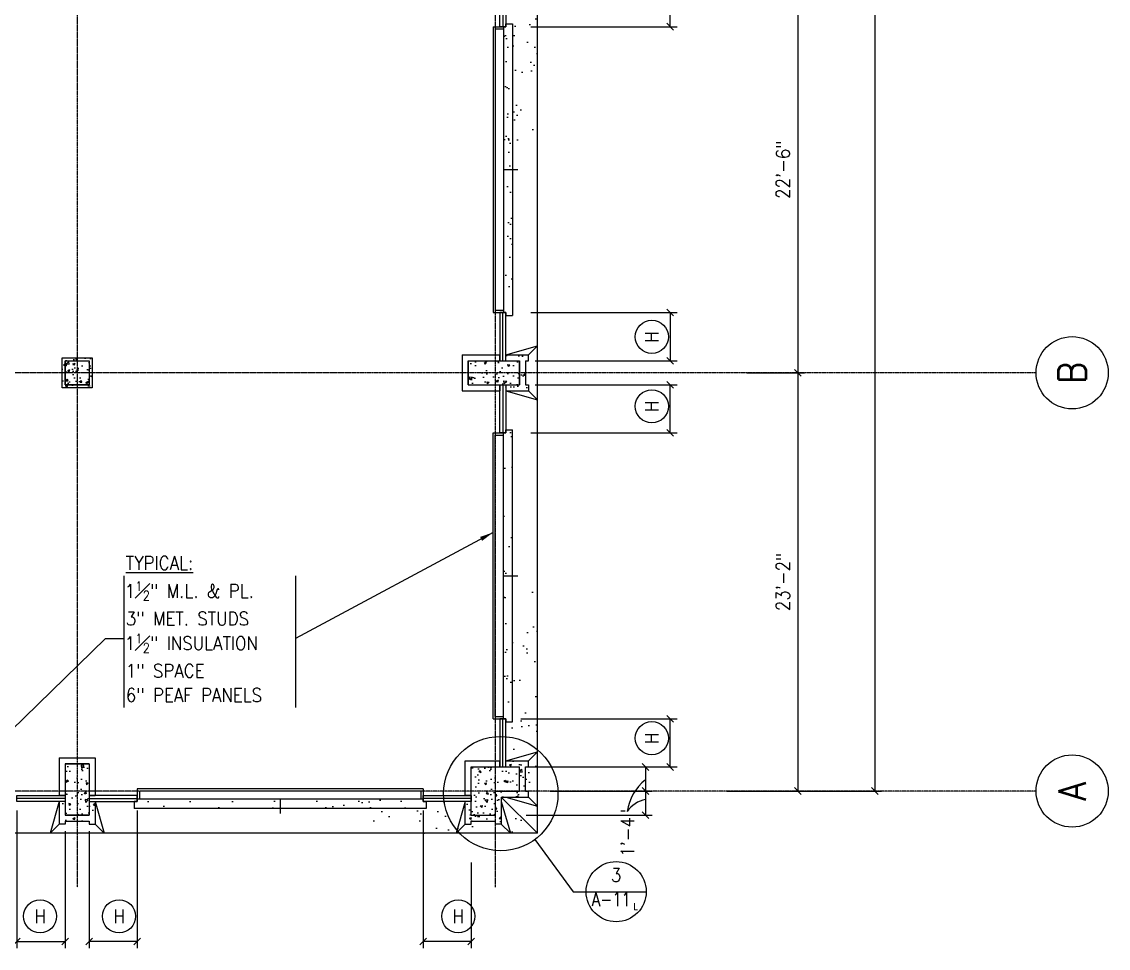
# Model space of a CAD drawing. Header units: inches. Extents: x 388 to 4053, y 352 to 2882.
# Drawn here: x 3330 to 4053, y 395 to 1011 of the extents above; entities that cross this region are included whole.
import ezdxf
from ezdxf.enums import TextEntityAlignment as Align

# ---------------------------------------------------------------- set-up
doc = ezdxf.new("R2010")
doc.units = ezdxf.units.IN
doc.header["$LTSCALE"] = 0.5
doc.header["$MEASUREMENT"] = 0
doc.linetypes.add('CENTER', pattern=[3.25, 2.5, -0.25, 0.25, -0.25])
for name, color, linetype in [('A-ANNO-DIMS', 7, 'Continuous'), ('A-ANNO-NOTE', 7, 'Continuous'), ('A-ANNO-TEXT', 7, 'Continuous'), ('A-COLS', 2, 'Continuous'), ('A-COLS-PATT', 8, 'Continuous'), ('A-DETL-IDEN', 7, 'Continuous'), ('A-FLOR-LEVL', 2, 'Continuous'), ('A-FLOR-PATT', 8, 'Continuous'), ('A-GLAZ', 3, 'Continuous'), ('A-GLAZ-IDEN', 7, 'Continuous'), ('A-GRID', 8, 'CENTER'), ('A-GRID-IDEN', 7, 'Continuous'), ('A-WALL', 2, 'Continuous'), ('A-WALL-PATT', 8, 'Continuous')]:
    doc.layers.add(name, color=color, linetype=linetype)
doc.styles.add('ROMANS', font='romans.shx', dxfattribs={"width": 0.9})
doc.dimstyles.new('DIM96', dxfattribs={"dimscale": 96, "dimtxt": 0.09375, "dimasz": 0.046875, "dimexe": 0.046875, "dimexo": 0.046875, "dimgap": 0.046875, "dimtad": 1, "dimdec": 4, "dimzin": 3, "dimdsep": 46, "dimlunit": 4, "dimtxsty": 'ROMANS', "dimblk": 'OBLIQUE', "dimcen": 0.046875, "dimaunit": 1, "dimazin": 0, "dimtfac": 0.7, "dimtdec": 4, "dimtofl": 0, "dimtmove": 2, "dimatfit": 3, "dimldrblk": 'OBLIQUE', "dimfxl": 0, "dimfrac": 1, "dimtolj": 1, "dimtzin": 0, "dimarcsym": 0})
doc.dimstyles.new('LD96', dxfattribs={"dimscale": 96, "dimtxt": 0.09375, "dimasz": 0.09375, "dimexe": 0.046875, "dimexo": 0.046875, "dimgap": 0.046875, "dimtad": 0, "dimdec": 4, "dimzin": 3, "dimdsep": 46, "dimlunit": 4, "dimtxsty": 'ROMANS', "dimcen": 0.046875, "dimaunit": 1, "dimadec": 0, "dimazin": 0, "dimtfac": 0.7, "dimtdec": 4, "dimtofl": 0, "dimtmove": 2, "dimatfit": 3, "dimfxl": 0, "dimfrac": 1, "dimtolj": 1, "dimtzin": 0, "dimarcsym": 0})
pattern_1 = [(37.5, (8.345, 1.141), (-0.56694, 17.341414), [0, -13.68, 0, -15.3, 0, -14.625]), (7.5, (8.345, 1.141), (15.92799, 25.39931), [0, -7.38, 0, -12.33, 0, -4.725]), (327.5, (-2.725, 1.141), (28.027277, 0.05093), [0, -4.5, 0, -16.2, 0, -21.15]), (317.5, (-2.725, 1.141), (27.05514, 7.89908), [0, -2.25, 0, -10.62, 0, -12.15])]
pattern_2 = [(37.5, (2.383, -1.954), (-0.75592, 23.121885), [0, -18.24, 0, -20.4, 0, -19.5]), (7.5, (2.383, -1.954), (21.23732, 33.86575), [0, -9.84, 0, -16.44, 0, -6.3]), (327.5, (-12.377, -1.954), (37.3697, 0.06791), [0, -6, 0, -21.6, 0, -28.2]), (317.5, (-12.377, -1.954), (36.07352, 10.5321), [0, -3, 0, -14.16, 0, -16.2])]
pattern_3 = [(50, (10.395, 0), (14.345204, -1.255043), [1.5, -16.5]), (355, (10.395, 0), (-2.775027, 15.04384), [1.2, -13.2]), (100.4514, (11.59, -0.105), (11.57019, 13.78879), [1.274804, -14.02284]), (46.1842, (10.395, 4), (21.34482, -3.31038), [2.25, -24.75]), (96.6356, (12.173, 3.724), (18.69325, 19.48236), [1.9122, -21.03426]), (351.1842, (10.395, 4), (18.69324, 19.48237), [1.8, -19.8]), (21, (12.395, 3), (11.93814, -8.052378), [1.5, -16.5]), (326, (12.395, 3), (4.866307, 14.503), [1.2, -13.2]), (71.4514, (13.39, 2.329), (16.80445, 6.45061), [1.274804, -14.02284]), (37.5, (10.3947, 0), (0.243197, 6.657877), [0, -13.04, 0, -13.4, 0, -13.25]), (7.5, (10.395, 0), (5.261391, 7.888234), [0, -7.64, 0, -12.74, 0, -5.05]), (327.5, (5.9347, 0), (10.676449, -0.4510974), [0, -5, 0, -15.6, 0, -20.7]), (317.5, (3.935, 0), (11.663723, 2.0021), [0, -6.5, 0, -10.36, 0, -14.7])]

# ---------------------------------------------------------------- blocks, each defined once
blk = doc.blocks.new('_Oblique')
at = {"color": 0, "lineweight": -2}
blk.add_line((-0.5, -0.5), (0.5, 0.5), dxfattribs=at)
blk = doc.blocks.new('*D14')
at = {"layer": 'A-ANNO-DIMS', "color": 0, "lineweight": -2}
for p, q in [((3884.94, 2405.28), (3901.83, 2405.28)), ((3897.33, 2405.28), (3897.33, 499.28)), ((3799.01, 499.28), (3901.83, 499.28))]:
    blk.add_line(p, q, dxfattribs=at)
at = {"layer": 'Defpoints', "color": 0}
for p in [(3880.44, 2405.28), (3794.51, 499.28), (3897.33, 499.28)]:
    blk.add_point(p, dxfattribs=at)
at = {"layer": 'A-ANNO-DIMS', "color": 0, "lineweight": -2, "xscale": 4.5, "yscale": 4.5, "zscale": 4.5}
for p, rotation in [((3897.33, 2405.28), 90), ((3897.33, 499.28), 270)]:
    blk.add_blockref('_Oblique', p, dxfattribs=dict(at, rotation=rotation))
at = {"layer": 'A-ANNO-DIMS', "color": 0, "insert": (3887.47, 1452.28), "char_height": 9, "attachment_point": 5, "rotation": 90, "style": 'ROMANS'}
blk.add_mtext('\\A1;158\'-10"', dxfattribs=at)
blk = doc.blocks.new('*D20')
at = {"layer": 'A-ANNO-DIMS', "color": 0, "lineweight": -2}
for p, q in [((3827.78, 1047.28), (3850.67, 1047.28)), ((3846.17, 1047.28), (3846.17, 777.28)), ((3812.25, 777.28), (3850.67, 777.28))]:
    blk.add_line(p, q, dxfattribs=at)
at = {"layer": 'Defpoints', "color": 0}
for p in [(3823.28, 1047.28), (3807.75, 777.28), (3846.17, 777.28)]:
    blk.add_point(p, dxfattribs=at)
at = {"layer": 'A-ANNO-DIMS', "color": 0, "lineweight": -2, "xscale": 4.5, "yscale": 4.5, "zscale": 4.5}
for p, rotation in [((3846.17, 1047.28), 90), ((3846.17, 777.28), 270)]:
    blk.add_blockref('_Oblique', p, dxfattribs=dict(at, rotation=rotation))
at = {"layer": 'A-ANNO-DIMS', "color": 0, "insert": (3836.32, 912.28), "char_height": 9, "attachment_point": 5, "rotation": 90, "style": 'ROMANS'}
blk.add_mtext('\\A1;22\'-6"', dxfattribs=at)
blk = doc.blocks.new('*D21')
at = {"layer": 'A-ANNO-DIMS', "color": 0, "lineweight": -2}
for p, q in [((3812.25, 777.28), (3850.67, 777.28)), ((3846.17, 777.28), (3846.17, 499.28)), ((3803.51, 499.28), (3850.67, 499.28))]:
    blk.add_line(p, q, dxfattribs=at)
at = {"layer": 'Defpoints', "color": 0}
for p in [(3807.75, 777.28), (3799.01, 499.28), (3846.17, 499.28)]:
    blk.add_point(p, dxfattribs=at)
at = {"layer": 'A-ANNO-DIMS', "color": 0, "lineweight": -2, "xscale": 4.5, "yscale": 4.5, "zscale": 4.5}
for p, rotation in [((3846.17, 777.28), 90), ((3846.17, 499.28), 270)]:
    blk.add_blockref('_Oblique', p, dxfattribs=dict(at, rotation=rotation))
at = {"layer": 'A-ANNO-DIMS', "color": 0, "insert": (3836.32, 638.28), "char_height": 9, "attachment_point": 5, "rotation": 90, "style": 'ROMANS'}
blk.add_mtext('\\A1;23\'-2"', dxfattribs=at)
blk = doc.blocks.new('GLAZ1')
for p, q in [((0, 0), (-4, 0)), ((-4, 0), (-4, -32)), ((-2, -32), (-2, 0)), ((0, -32), (0, 0)), ((-4, -32), (0, -32))]:
    blk.add_line(p, q)
blk = doc.blocks.new('IDENM1')
blk.add_circle((0, 0), 0.1146)
at = {"style": 'ROMANS', "width": 0.9}
blk.add_attdef('#', text='', height=0.0938, dxfattribs=at).set_placement((0, 0), align=Align.MIDDLE)
blk = doc.blocks.new('*D131')
at = {"layer": 'A-GLAZ-IDEN', "color": 0, "lineweight": -2}
for p, q in [((3662.08, 547.28), (3765.89, 547.28)), ((3761.39, 515.28), (3761.39, 547.28)), ((3692.63, 515.28), (3765.89, 515.28))]:
    blk.add_line(p, q, dxfattribs=at)
at = {"layer": 'Defpoints', "color": 0}
for p in [(3657.58, 547.28), (3761.39, 547.28), (3688.13, 515.28)]:
    blk.add_point(p, dxfattribs=at)
at = {"layer": 'A-GLAZ-IDEN', "color": 0, "lineweight": -2, "xscale": 4.5, "yscale": 4.5, "zscale": 4.5}
for p, rotation in [((3761.39, 547.28), 90), ((3761.39, 515.28), 270)]:
    blk.add_blockref('_Oblique', p, dxfattribs=dict(at, rotation=rotation))
blk = doc.blocks.new('*D132')
at = {"layer": 'A-GLAZ-IDEN', "color": 0, "lineweight": -2}
for p, q in [((3671.68, 769.28), (3765.89, 769.28)), ((3761.39, 737.28), (3761.39, 769.28)), ((3668.76, 737.28), (3765.89, 737.28))]:
    blk.add_line(p, q, dxfattribs=at)
at = {"layer": 'Defpoints', "color": 0}
for p in [(3667.18, 769.28), (3761.39, 769.28), (3664.26, 737.28)]:
    blk.add_point(p, dxfattribs=at)
at = {"layer": 'A-GLAZ-IDEN', "color": 0, "lineweight": -2, "xscale": 4.5, "yscale": 4.5, "zscale": 4.5}
for p, rotation in [((3761.39, 769.28), 90), ((3761.39, 737.28), 270)]:
    blk.add_blockref('_Oblique', p, dxfattribs=dict(at, rotation=rotation))
blk = doc.blocks.new('*D133')
at = {"layer": 'A-GLAZ-IDEN', "color": 0, "lineweight": -2}
for p, q in [((3668.76, 817.28), (3765.89, 817.28)), ((3761.39, 817.28), (3761.39, 785.28)), ((3671.68, 785.28), (3765.89, 785.28))]:
    blk.add_line(p, q, dxfattribs=at)
at = {"layer": 'Defpoints', "color": 0}
for p in [(3664.26, 817.28), (3667.18, 785.28), (3761.39, 785.28)]:
    blk.add_point(p, dxfattribs=at)
at = {"layer": 'A-GLAZ-IDEN', "color": 0, "lineweight": -2, "xscale": 4.5, "yscale": 4.5, "zscale": 4.5}
for p, rotation in [((3761.39, 817.28), 90), ((3761.39, 785.28), 270)]:
    blk.add_blockref('_Oblique', p, dxfattribs=dict(at, rotation=rotation))
blk = doc.blocks.new('*D134')
at = {"layer": 'A-GLAZ-IDEN', "color": 0, "lineweight": -2}
for p, q in [((3671.68, 1039.28), (3765.89, 1039.28)), ((3761.39, 1007.28), (3761.39, 1039.28)), ((3668.76, 1007.28), (3765.89, 1007.28))]:
    blk.add_line(p, q, dxfattribs=at)
at = {"layer": 'Defpoints', "color": 0}
for p in [(3667.18, 1039.28), (3761.39, 1039.28), (3664.26, 1007.28)]:
    blk.add_point(p, dxfattribs=at)
at = {"layer": 'A-GLAZ-IDEN', "color": 0, "lineweight": -2, "xscale": 4.5, "yscale": 4.5, "zscale": 4.5}
for p, rotation in [((3761.39, 1039.28), 90), ((3761.39, 1007.28), 270)]:
    blk.add_blockref('_Oblique', p, dxfattribs=dict(at, rotation=rotation))
blk = doc.blocks.new('*D146')
at = {"layer": 'A-GLAZ-IDEN', "color": 0, "lineweight": -2}
for p, q in [((3597.08, 486.28), (3597.08, 394.78)), ((3629.08, 451.73), (3629.08, 394.78)), ((3629.08, 399.28), (3597.08, 399.28))]:
    blk.add_line(p, q, dxfattribs=at)
at = {"layer": 'Defpoints', "color": 0}
for p in [(3597.08, 490.78), (3629.08, 456.23), (3597.08, 399.28)]:
    blk.add_point(p, dxfattribs=at)
at = {"layer": 'A-GLAZ-IDEN', "color": 0, "lineweight": -2, "xscale": 4.5, "yscale": 4.5, "zscale": 4.5, "rotation": 180}
blk.add_blockref('_Oblique', (3597.08, 399.28), dxfattribs=at)
at = {"layer": 'A-GLAZ-IDEN', "color": 0, "lineweight": -2, "xscale": 4.5, "yscale": 4.5, "zscale": 4.5}
blk.add_blockref('_Oblique', (3629.08, 399.28), dxfattribs=at)
blk = doc.blocks.new('*D147')
at = {"layer": 'A-GLAZ-IDEN', "color": 0, "lineweight": -2}
for p, q in [((3407.08, 486.28), (3407.08, 394.78)), ((3375.08, 472.69), (3375.08, 394.78)), ((3407.08, 399.28), (3375.08, 399.28))]:
    blk.add_line(p, q, dxfattribs=at)
at = {"layer": 'Defpoints', "color": 0}
for p in [(3407.08, 490.78), (3375.08, 477.19), (3375.08, 399.28)]:
    blk.add_point(p, dxfattribs=at)
at = {"layer": 'A-GLAZ-IDEN', "color": 0, "lineweight": -2, "xscale": 4.5, "yscale": 4.5, "zscale": 4.5, "rotation": 180}
blk.add_blockref('_Oblique', (3375.08, 399.28), dxfattribs=at)
at = {"layer": 'A-GLAZ-IDEN', "color": 0, "lineweight": -2, "xscale": 4.5, "yscale": 4.5, "zscale": 4.5}
blk.add_blockref('_Oblique', (3407.08, 399.28), dxfattribs=at)
blk = doc.blocks.new('*D148')
at = {"layer": 'A-GLAZ-IDEN', "color": 0, "lineweight": -2}
for p, q in [((3327.08, 486.28), (3327.08, 394.78)), ((3359.08, 472.69), (3359.08, 394.78)), ((3327.08, 399.28), (3359.08, 399.28))]:
    blk.add_line(p, q, dxfattribs=at)
at = {"layer": 'Defpoints', "color": 0}
for p in [(3327.08, 490.78), (3359.08, 477.19), (3359.08, 399.28)]:
    blk.add_point(p, dxfattribs=at)
at = {"layer": 'A-GLAZ-IDEN', "color": 0, "lineweight": -2, "xscale": 4.5, "yscale": 4.5, "zscale": 4.5, "rotation": 180}
blk.add_blockref('_Oblique', (3327.08, 399.28), dxfattribs=at)
at = {"layer": 'A-GLAZ-IDEN', "color": 0, "lineweight": -2, "xscale": 4.5, "yscale": 4.5, "zscale": 4.5}
blk.add_blockref('_Oblique', (3359.08, 399.28), dxfattribs=at)
blk = doc.blocks.new('LEVEL')
for p, q in [((-12, 0), (-18, 6)), ((-12, -15), (-18, 6)), ((12, 0), (18, 6)), ((12, -15), (18, 6))]:
    blk.add_line(p, q)
blk = doc.blocks.new('*D198')
at = {"layer": 'A-ANNO-DIMS', "color": 0, "lineweight": -2}
for p, q in [((3665.58, 515.28), (3749.4, 515.28)), ((3744.9, 515.28), (3744.9, 499.28)), ((3681.63, 499.28), (3749.4, 499.28))]:
    blk.add_line(p, q, dxfattribs=at)
at = {"layer": 'Defpoints', "color": 0}
for p in [(3661.08, 515.28), (3677.13, 499.28), (3744.9, 499.28)]:
    blk.add_point(p, dxfattribs=at)
at = {"layer": 'A-ANNO-DIMS', "color": 0, "lineweight": -2, "xscale": 4.5, "yscale": 4.5, "zscale": 4.5}
for p, rotation in [((3744.9, 515.28), 90), ((3744.9, 499.28), 270)]:
    blk.add_blockref('_Oblique', p, dxfattribs=dict(at, rotation=rotation))
blk = doc.blocks.new('*D199')
at = {"layer": 'A-ANNO-DIMS', "color": 0, "lineweight": -2}
for p, q in [((3681.63, 499.28), (3749.4, 499.28)), ((3744.9, 499.28), (3744.9, 483.28)), ((3665.58, 483.28), (3749.4, 483.28))]:
    blk.add_line(p, q, dxfattribs=at)
at = {"layer": 'Defpoints', "color": 0}
for p in [(3677.13, 499.28), (3661.08, 483.28), (3744.9, 483.28)]:
    blk.add_point(p, dxfattribs=at)
at = {"layer": 'A-ANNO-DIMS', "color": 0, "lineweight": -2, "xscale": 4.5, "yscale": 4.5, "zscale": 4.5}
for p, rotation in [((3744.9, 499.28), 90), ((3744.9, 483.28), 270)]:
    blk.add_blockref('_Oblique', p, dxfattribs=dict(at, rotation=rotation))
at = {"layer": 'A-ANNO-DIMS', "color": 0, "insert": (3732.94, 471.53), "char_height": 9, "attachment_point": 5, "rotation": 90, "style": 'ROMANS'}
blk.add_mtext('\\A1;1\'-4"', dxfattribs=at)
blk = doc.blocks.new('IDEN4')
blk.add_line((-0.2083, 0), (0.2083, 0))
blk.add_circle((0, 0), 0.2083)
at = {"style": 'ROMANS'}
for tag, height, width, p in [('#', 0.0938, 0.9, (0, 0.1148)), ('##', 0.0938, 0.8, (-0.0336, -0.0524)), ('@', 0.0469, 0.9, (0.135, -0.1024))]:
    blk.add_attdef(tag, text='', height=height, dxfattribs=dict(at, width=width)).set_placement(p, align=Align.MIDDLE_CENTER)
blk = doc.blocks.new('TEXT')
blk.add_line((0, 0), (0, 9.5))
blk = doc.blocks.new('IDEN1')
blk.add_circle((0, 0), 0.25)
at = {"style": 'ROMANS', "width": 0.9}
blk.add_attdef('#', text='', height=0.1875, dxfattribs=at).set_placement((0, 0), align=Align.MIDDLE_CENTER)
blk = doc.blocks.new('4')
for p, q in [((-8, -18), (-8, 16)), ((8, 16), (-8, 16)), ((8, -18), (8, 16)), ((8, -18), (-8, -18))]:
    blk.add_line(p, q)
blk = doc.blocks.new('3')
for p, q in [((-16, 16), (0, 16)), ((-16, 16), (-16, -16)), ((0, 0), (0, 16)), ((0, 0), (16, 0)), ((16, 0), (16, -16)), ((-16, -16), (16, -16))]:
    blk.add_line(p, q)
blk = doc.blocks.new('1')
for p, q in [((-8, 8), (8, 8)), ((-8, 8), (-8, -8)), ((8, 8), (8, -8)), ((-8, -8), (8, -8))]:
    blk.add_line(p, q)

msp = doc.modelspace()

# ---------------------------------------------------------------- hatches: boundary and pattern name
at = {"layer": 'A-COLS-PATT'}
h = msp.add_hatch(dxfattribs=at)
h.set_pattern_fill('AR-CONC', color=256, scale=2, style=0)
h.set_pattern_definition([(50, (2400.299, -1601.055), (14.345204, -1.255043), [1.5, -16.5]), (355, (2400.299, -1601.055), (-2.77503, 15.04384), [1.2, -13.2]), (100.4514, (2401.495, -1601.159), (11.57019, 13.78879), [1.2748, -14.02284]), (46.1842, (2400.3, -1597.055), (21.34482, -3.31038), [2.25, -24.75]), (96.6356, (2402.078, -1597.33), (18.69325, 19.48236), [1.9122, -21.03426]), (351.1842, (2400.3, -1597.055), (18.69324, 19.48237), [1.8, -19.8]), (21, (2402.299, -1598.055), (11.93814, -8.05238), [1.5, -16.5]), (326, (2402.299, -1598.055), (4.86631, 14.503), [1.2, -13.2]), (71.4514, (2403.294, -1598.726), (16.80445, 6.45061), [1.2748, -14.02284]), (37.5, (2400.299, -1601.0546), (0.243197, 6.657877), [0, -13.04, 0, -13.4, 0, -13.25]), (7.5, (2400.299, -1601.0546), (5.26139, 7.888234), [0, -7.64, 0, -12.74, 0, -5.05]), (327.5, (2395.839, -1601.0546), (10.676449, -0.451097), [0, -5, 0, -15.6, 0, -20.7]), (317.5, (2393.839, -1601.055), (11.663723, 2.0021), [0, -6.5, 0, -10.36, 0, -14.7])])
h.paths.add_polyline_path([(3359.08318, 785.27553), (3359.08318, 769.27553), (3375.08318, 769.27553), (3375.08318, 785.27553)])
h = msp.add_hatch(dxfattribs=at)
h.set_pattern_fill('AR-CONC', color=256, scale=2, style=0)
h.set_pattern_definition([(40, (1266.753, -189.509), (-1.255043, 14.345204), [1.5, -16.5]), (95, (1266.753, -189.509), (15.04384, -2.77503), [1.2, -13.2]), (349.5486, (1266.648, -188.313), (13.78879, 11.57019), [1.2748, -14.02284]), (43.8158, (1270.753, -189.509), (-3.31038, 21.34482), [2.25, -24.75]), (353.3644, (1270.477, -187.73), (19.48236, 18.69325), [1.9122, -21.03426]), (98.8158, (1270.753, -189.509), (19.48237, 18.69324), [1.8, -19.8]), (69, (1269.753, -187.509), (-8.05238, 11.93814), [1.5, -16.5]), (124, (1269.753, -187.509), (14.503, 4.86631), [1.2, -13.2]), (18.5486, (1269.082, -186.514), (6.45061, 16.80445), [1.2748, -14.02284]), (52.5, (1266.753, -189.5085), (6.657877, 0.243197), [0, -13.04, 0, -13.4, 0, -13.25]), (82.5, (1266.753, -189.5085), (7.888234, 5.26139), [0, -7.64, 0, -12.74, 0, -5.05]), (122.5, (1266.753, -193.9685), (-0.451097, 10.676449), [0, -5, 0, -15.6, 0, -20.7]), (132.5, (1266.753, -195.9685), (2.0021, 11.663723), [0, -6.5, 0, -10.36, 0, -14.7])])
h.paths.add_polyline_path([(3661.08318, 785.27553), (3661.08318, 769.27553), (3627.08318, 769.27553), (3627.08318, 785.27553)])
h = msp.add_hatch(dxfattribs=at)
h.set_pattern_fill('AR-CONC', color=256, scale=2, angle=180, style=0)
h.set_pattern_definition([(230, (4333.867, 2877.606), (-14.345204, 1.255043), [1.5, -16.5]), (175, (4333.867, 2877.606), (2.77503, -15.04384), [1.2, -13.2]), (280.4514, (4332.672, 2877.71), (-11.57019, -13.78879), [1.2748, -14.02284]), (226.1842, (4333.867, 2873.606), (-21.34482, 3.31038), [2.25, -24.75]), (276.6356, (4332.088, 2873.882), (-18.69325, -19.48236), [1.9122, -21.03426]), (171.1842, (4333.867, 2873.606), (-18.69324, -19.48237), [1.8, -19.8]), (201, (4331.867, 2874.606), (-11.93814, 8.05238), [1.5, -16.5]), (146, (4331.867, 2874.606), (-4.86631, -14.503), [1.2, -13.2]), (251.4514, (4330.872, 2875.277), (-16.80445, -6.45061), [1.2748, -14.02284]), (217.5, (4333.867, 2877.6056), (-0.243197, -6.657877), [0, -13.04, 0, -13.4, 0, -13.25]), (187.5, (4333.867, 2877.6056), (-5.26139, -7.888234), [0, -7.64, 0, -12.74, 0, -5.05]), (147.5, (4338.327, 2877.6056), (-10.676449, 0.451097), [0, -5, 0, -15.6, 0, -20.7]), (137.5, (4340.327, 2877.606), (-11.663723, -2.0021), [0, -6.5, 0, -10.36, 0, -14.7])])
h.paths.add_polyline_path([(3359.08318, 483.27553), (3375.08318, 483.27553), (3375.08318, 517.27553), (3359.08318, 517.27553)])
h = msp.add_hatch(dxfattribs=at)
h.set_pattern_fill('AR-CONC', color=256, scale=2, style=0)
h.set_pattern_definition([(310, (2678.299, 2877.606), (14.345204, 1.255043), [1.5, -16.5]), (5, (2678.299, 2877.606), (-2.77503, -15.04384), [1.2, -13.2]), (259.5486, (2679.495, 2877.71), (11.57019, -13.78879), [1.2748, -14.02284]), (313.8158, (2678.3, 2873.606), (21.34482, 3.31038), [2.25, -24.75]), (263.3644, (2680.078, 2873.882), (18.69325, -19.48236), [1.9122, -21.03426]), (8.8158, (2678.3, 2873.606), (18.69324, -19.48237), [1.8, -19.8]), (339, (2680.299, 2874.606), (11.93814, 8.05238), [1.5, -16.5]), (34, (2680.299, 2874.606), (4.86631, -14.503), [1.2, -13.2]), (288.5486, (2681.294, 2875.277), (16.80445, -6.45061), [1.2748, -14.02284]), (322.5, (2678.299, 2877.6056), (0.243197, -6.657877), [0, -13.04, 0, -13.4, 0, -13.25]), (352.5, (2678.299, 2877.6056), (5.26139, -7.888234), [0, -7.64, 0, -12.74, 0, -5.05]), (32.5, (2673.839, 2877.6056), (10.676449, 0.451097), [0, -5, 0, -15.6, 0, -20.7]), (42.5, (2671.839, 2877.606), (11.663723, -2.0021), [0, -6.5, 0, -10.36, 0, -14.7])])
h.paths.add_polyline_path([(3645.08318, 483.27553), (3629.08318, 483.27553), (3629.08318, 515.27553), (3661.08318, 515.27553), (3661.08318, 499.27553), (3645.08318, 499.27553)])
at = {"layer": 'A-FLOR-PATT'}
h = msp.add_hatch(dxfattribs=at)
h.set_pattern_fill('AR-SAND', color=256, scale=12, style=0)
h.set_pattern_definition(pattern_2)
h.paths.add_polyline_path([(3673.08318, 1029.27553), (3652.08318, 1035.27553), (3652.08318, 1009.27553), (3656.58318, 1009.27553), (3656.58318, 927.54469), (3673.08318, 927.54469)])
h.paths.add_polyline_path([(3667.08318, 1035.27553), (3652.08318, 1035.27553), (3673.08318, 1029.27553)])
h.paths.add_polyline_path([(3673.08318, 1065.27553), (3667.08318, 1059.27553), (3667.08318, 1055.27553), (3665.08318, 1055.27553), (3665.08318, 1039.27553), (3667.08318, 1039.27553), (3667.08318, 1035.27553), (3673.08318, 1029.27553)])
h.paths.add_polyline_path([(3673.08318, 1065.27553), (3606.60416, 1065.27553), (3606.60416, 1059.27553), (3623.08318, 1059.27553), (3667.08318, 1059.27553)])
h = msp.add_hatch(dxfattribs=at)
h.set_pattern_fill('AR-SAND', color=256, scale=12, style=0)
h.set_pattern_definition(pattern_2)
h.paths.add_polyline_path([(3673.08318, 631.81509), (3656.58318, 631.81509), (3656.58318, 545.27553), (3652.08318, 545.27553), (3652.08318, 519.27553), (3673.08318, 525.27553)])
h.paths.add_polyline_path([(3673.08318, 525.27553), (3652.08318, 519.27553), (3667.08318, 519.27553)])
h.paths.add_polyline_path([(3673.08318, 525.27553), (3667.08318, 519.27553), (3667.08318, 515.27553), (3665.08318, 515.27553), (3665.08318, 499.27553), (3667.08318, 499.27553), (3667.08318, 495.27553), (3673.08318, 489.27553)])
h.paths.add_polyline_path([(3667.08318, 495.27553), (3652.08318, 495.27553), (3673.08318, 489.27553)])
h.paths.add_polyline_path([(3673.08318, 489.27553), (3652.08318, 495.27553), (3649.08318, 495.27553), (3649.08318, 492.27553), (3655.08318, 471.27553), (3673.08318, 471.27553)])
h.paths.add_polyline_path([(3649.08318, 477.27553), (3645.08318, 477.27553), (3645.08318, 479.27553), (3629.08318, 479.27553), (3629.08318, 477.27553), (3625.08318, 477.27553), (3619.08318, 471.27553), (3655.08318, 471.27553)])
h.paths.add_polyline_path([(3625.08318, 492.27553), (3619.08318, 471.27553), (3625.08318, 477.27553)])
h.paths.add_polyline_path([(3625.08318, 492.27553), (3599.08318, 492.27553), (3599.08318, 487.77553), (3561.42527, 487.77553), (3561.42527, 471.27553), (3619.08318, 471.27553)])
at = {"layer": 'A-WALL-PATT'}
h = msp.add_hatch(dxfattribs=at)
h.set_pattern_fill('AR-SAND', color=256, scale=9, style=0)
h.set_pattern_definition(pattern_1)
h.paths.add_polyline_path([(3656.58318, 1009.27553), (3652.08318, 1009.27553), (3652.08318, 1007.27553), (3650.58318, 1007.27553), (3650.58318, 912.27553), (3656.58318, 912.27553)])
h.paths.add_polyline_path([(3656.58318, 912.27553), (3650.58318, 912.27553), (3650.58318, 817.27553), (3652.08318, 817.27553), (3652.08318, 815.27553), (3656.58318, 815.27553)])
h = msp.add_hatch(dxfattribs=at)
h.set_pattern_fill('AR-CONC', color=256, scale=2, style=0)
h.set_pattern_definition(pattern_3)
h.paths.add_polyline_path([(3667.08318, 789.27553), (3652.08318, 789.27553), (3652.08318, 785.27553), (3661.08318, 785.27553), (3661.08318, 769.27553), (3652.08318, 769.27553), (3652.08318, 765.27553), (3667.08318, 765.27553), (3667.08318, 769.27553), (3665.08318, 769.27553), (3665.08318, 785.27553), (3667.08318, 785.27553)])
h = msp.add_hatch(dxfattribs=at)
h.set_pattern_fill('AR-CONC', color=256, scale=2, style=0)
h.set_pattern_definition([(50, (11.203, -0.822), (14.345204, -1.255043), [1.5, -16.5]), (355, (11.203, -0.822), (-2.775027, 15.04384), [1.2, -13.2]), (100.4514, (12.398, -0.927), (11.57019, 13.78879), [1.274804, -14.02284]), (46.1842, (11.203, 3.178), (21.34482, -3.31038), [2.25, -24.75]), (96.6356, (12.981, 2.902), (18.69325, 19.48236), [1.9122, -21.03426]), (351.1842, (11.203, 3.178), (18.69324, 19.48237), [1.8, -19.8]), (21, (13.203, 2.178), (11.93814, -8.052378), [1.5, -16.5]), (326, (13.203, 2.178), (4.866307, 14.503), [1.2, -13.2]), (71.4514, (14.197, 1.507), (16.80445, 6.45061), [1.274804, -14.02284]), (37.5, (11.2027, -0.8225), (0.243197, 6.657877), [0, -13.04, 0, -13.4, 0, -13.25]), (7.5, (11.203, -0.8225), (5.261391, 7.888234), [0, -7.64, 0, -12.74, 0, -5.05]), (327.5, (6.7427, -0.8225), (10.676449, -0.4510974), [0, -5, 0, -15.6, 0, -20.7]), (317.5, (4.743, -0.822), (11.663723, 2.0021), [0, -6.5, 0, -10.36, 0, -14.7])])
h.paths.add_polyline_path([(3377.08318, 787.27553), (3357.08318, 787.27553), (3357.08318, 767.27553), (3377.08318, 767.27553)])
h = msp.add_hatch(dxfattribs=at)
h.set_pattern_fill('AR-SAND', color=256, scale=9, style=0)
h.set_pattern_definition(pattern_1)
h.paths.add_polyline_path([(3656.58318, 739.27553), (3652.08318, 739.27553), (3652.08318, 737.27553), (3650.58318, 737.27553), (3650.58318, 642.27553), (3656.58318, 642.27553)])
h.paths.add_polyline_path([(3650.58318, 547.27553), (3652.08318, 547.27553), (3652.08318, 545.27553), (3656.58318, 545.27553), (3656.58318, 642.27553), (3650.58318, 642.27553)])
h = msp.add_hatch(dxfattribs=at)
h.set_pattern_fill('AR-CONC', color=256, scale=2, style=0)
h.set_pattern_definition(pattern_3)
h.paths.add_polyline_path([(3667.08318, 519.27553), (3652.08318, 519.27553), (3652.08318, 515.27553), (3661.08318, 515.27553), (3661.08318, 499.27553), (3645.08318, 499.27553), (3645.08318, 483.27553), (3629.08318, 483.27553), (3629.08318, 492.27553), (3625.08318, 492.27553), (3625.08318, 477.27553), (3629.08318, 477.27553), (3629.08318, 479.27553), (3645.08318, 479.27553), (3645.08318, 477.27553), (3649.08318, 477.27553), (3649.08318, 495.27553), (3667.08318, 495.27553), (3667.08318, 499.27553), (3665.08318, 499.27553), (3665.08318, 515.27553), (3667.08318, 515.27553)])
h = msp.add_hatch(dxfattribs=at)
h.set_pattern_fill('AR-CONC', color=256, scale=2, style=0)
h.set_pattern_definition(pattern_3)
h.paths.add_polyline_path([(3367.08318, 483.27553), (3359.08318, 483.27553), (3359.08318, 492.27553), (3355.08318, 492.27553), (3355.08318, 477.27553), (3359.08318, 477.27553), (3359.08318, 479.27553), (3367.08318, 479.27553)])
h.paths.add_polyline_path([(3379.08318, 492.27553), (3375.08318, 492.27553), (3375.08318, 483.27553), (3367.08318, 483.27553), (3367.08318, 479.27553), (3375.08318, 479.27553), (3375.08318, 477.27553), (3379.08318, 477.27553)])
h = msp.add_hatch(dxfattribs=at)
h.set_pattern_fill('AR-SAND', color=256, scale=9, style=0)
h.set_pattern_definition(pattern_1)
h.paths.add_polyline_path([(3502.08318, 493.77553), (3502.08318, 487.77553), (3599.08318, 487.77553), (3599.08318, 492.27553), (3597.08318, 492.27553), (3597.08318, 493.77553)])
h.paths.add_polyline_path([(3502.08318, 487.77553), (3502.08318, 493.77553), (3407.08318, 493.77553), (3407.08318, 492.27553), (3405.08318, 492.27553), (3405.08318, 487.77553)])

# ---------------------------------------------------------------- linework, layer by layer
at = {"layer": 'A-ANNO-DIMS'}
for centre, radius, start, end in [((3764.69474, 481.17408), 32.27637, 127.82202924, 171.96049463), ((3748.17066, 475.14145), 18.69421, 100.06823245, 145.65551526)]:
    msp.add_arc(centre, radius, start, end, dxfattribs=at)
at = {"layer": 'A-ANNO-TEXT'}
for p, q in [((3398.08884, 642.21699), (3398.08884, 554.83444)), ((3512.36489, 642.21699), (3512.36489, 554.83444))]:
    msp.add_line(p, q, dxfattribs=at)
at = {"layer": 'A-DETL-IDEN'}
for p, q in [((3671.32283, 467.01247), (3696.89641, 432.39349)), ((3696.89641, 432.39349), (3705.41987, 432.39349))]:
    msp.add_line(p, q, dxfattribs=at)
msp.add_circle((3648.74418, 497.57722), 38, dxfattribs=at)
at = {"layer": 'A-FLOR-LEVL'}
for q in [(3673.08318, 1065.27553), (3649.08318, 495.27553), (2809.08318, 471.27553)]:
    msp.add_line((3673.08318, 471.27553), q, dxfattribs=at)
at = {"layer": 'A-GRID'}
for p, q in [((3367.08318, 2833.64311), (3367.08318, 435.27553)), ((3645.08318, 1429.60282), (3645.08318, 435.27553)), ((4004.54291, 777.27553), (510.08318, 777.27553)), ((4004.54291, 499.27553), (510.08318, 499.27553))]:
    msp.add_line(p, q, dxfattribs=at)
at = {"layer": 'A-WALL'}
for p, q in [((3643.58318, 1007.27553), (3643.58318, 817.27553)), ((3643.58318, 1007.27553), (3652.08318, 1007.27553)), ((3645.08318, 1005.77553), (3645.08318, 818.77553)), ((3645.08318, 1005.77553), (3650.58318, 1005.77553)), ((3650.58318, 1007.27553), (3650.58318, 817.27553)), ((3652.08318, 1009.27553), (3656.58318, 1009.27553)), ((3652.08318, 1007.27553), (3652.08318, 1009.27553)), ((3656.58318, 1009.27553), (3656.58318, 815.27553)), ((3643.58318, 817.27553), (3652.08318, 817.27553)), ((3645.08318, 818.77553), (3650.58318, 818.77553)), ((3652.08318, 817.27553), (3652.08318, 815.27553)), ((3652.08318, 815.27553), (3656.58318, 815.27553)), ((3623.08318, 789.27553), (3623.08318, 765.27553)), ((3623.08318, 789.27553), (3648.08318, 789.27553)), ((3648.08318, 785.27553), (3648.08318, 789.27553)), ((3652.08318, 785.27553), (3652.08318, 789.27553)), ((3652.08318, 789.27553), (3667.08318, 789.27553)), ((3667.08318, 785.27553), (3667.08318, 789.27553)), ((3357.08318, 787.27553), (3377.08318, 787.27553)), ((3357.08318, 767.27553), (3357.08318, 787.27553)), ((3359.08318, 785.27553), (3375.08318, 785.27553)), ((3359.08318, 769.27553), (3359.08318, 785.27553)), ((3375.08318, 785.27553), (3375.08318, 769.27553)), ((3377.08318, 787.27553), (3377.08318, 767.27553)), ((3627.08318, 785.27553), (3648.08318, 785.27553)), ((3627.08318, 769.27553), (3627.08318, 785.27553)), ((3652.08318, 785.27553), (3661.08318, 785.27553)), ((3661.08318, 769.27553), (3661.08318, 785.27553)), ((3665.08318, 785.27553), (3665.08318, 769.27553)), ((3665.08318, 785.27553), (3667.08318, 785.27553)), ((3377.08318, 767.27553), (3357.08318, 767.27553)), ((3375.08318, 769.27553), (3359.08318, 769.27553)), ((3627.08318, 769.27553), (3648.08318, 769.27553)), ((3648.08318, 769.27553), (3648.08318, 765.27553)), ((3652.08318, 769.27553), (3652.08318, 765.27553)), ((3652.08318, 769.27553), (3661.08318, 769.27553)), ((3665.08318, 769.27553), (3667.08318, 769.27553)), ((3667.08318, 769.27553), (3667.08318, 765.27553)), ((3623.08318, 765.27553), (3648.08318, 765.27553)), ((3652.08318, 765.27553), (3667.08318, 765.27553)), ((3643.58318, 547.27553), (3643.58318, 737.27553)), ((3643.58318, 737.27553), (3652.08318, 737.27553)), ((3650.58318, 547.27553), (3650.58318, 737.27553)), ((3652.08318, 739.27553), (3656.58318, 739.27553)), ((3652.08318, 737.27553), (3652.08318, 739.27553)), ((3656.58318, 545.27553), (3656.58318, 739.27553)), ((3645.08318, 548.77553), (3645.08318, 735.77553)), ((3645.08318, 735.77553), (3650.58318, 735.77553)), ((3643.58318, 547.27553), (3652.08318, 547.27553)), ((3645.08318, 548.77553), (3650.58318, 548.77553)), ((3652.08318, 547.27553), (3652.08318, 545.27553)), ((3652.08318, 545.27553), (3656.58318, 545.27553)), ((3355.08318, 521.27553), (3379.08318, 521.27553)), ((3355.08318, 521.27553), (3355.08318, 496.27553)), ((3379.08318, 521.27553), (3379.08318, 496.27553)), ((3359.08318, 517.27553), (3359.08318, 496.27553)), ((3375.08318, 517.27553), (3359.08318, 517.27553)), ((3375.08318, 517.27553), (3375.08318, 496.27553)), ((3625.08318, 519.27553), (3648.08318, 519.27553)), ((3625.08318, 496.27553), (3625.08318, 519.27553)), ((3629.08318, 515.27553), (3648.08318, 515.27553)), ((3629.08318, 496.27553), (3629.08318, 515.27553)), ((3648.08318, 515.27553), (3648.08318, 519.27553)), ((3652.08318, 515.27553), (3652.08318, 519.27553)), ((3652.08318, 519.27553), (3667.08318, 519.27553)), ((3652.08318, 515.27553), (3661.08318, 515.27553)), ((3661.08318, 499.27553), (3661.08318, 515.27553)), ((3665.08318, 499.27553), (3665.08318, 515.27553)), ((3665.08318, 515.27553), (3667.08318, 515.27553)), ((3667.08318, 515.27553), (3667.08318, 519.27553)), ((3597.08318, 500.77553), (3407.08318, 500.77553)), ((3407.08318, 500.77553), (3407.08318, 492.27553)), ((3595.58318, 499.27553), (3408.58318, 499.27553)), ((3408.58318, 499.27553), (3408.58318, 493.77553)), ((3595.58318, 499.27553), (3595.58318, 493.77553)), ((3597.08318, 500.77553), (3597.08318, 492.27553)), ((3645.08318, 499.27553), (3661.08318, 499.27553)), ((3645.08318, 499.27553), (3645.08318, 483.27553)), ((3665.08318, 499.27553), (3667.08318, 499.27553)), ((3667.08318, 495.27553), (3667.08318, 499.27553)), ((3359.08318, 496.27553), (3355.08318, 496.27553)), ((3359.08318, 492.27553), (3355.08318, 492.27553)), ((3355.08318, 492.27553), (3355.08318, 477.27553)), ((3359.08318, 492.27553), (3359.08318, 483.27553)), ((3375.08318, 496.27553), (3379.08318, 496.27553)), ((3375.08318, 492.27553), (3379.08318, 492.27553)), ((3375.08318, 492.27553), (3375.08318, 483.27553)), ((3379.08318, 492.27553), (3379.08318, 477.27553)), ((3405.08318, 492.27553), (3405.08318, 487.77553)), ((3407.08318, 492.27553), (3405.08318, 492.27553)), ((3597.08318, 493.77553), (3407.08318, 493.77553)), ((3597.08318, 492.27553), (3599.08318, 492.27553)), ((3599.08318, 492.27553), (3599.08318, 487.77553)), ((3629.08318, 496.27553), (3625.08318, 496.27553)), ((3625.08318, 477.27553), (3625.08318, 492.27553)), ((3629.08318, 492.27553), (3625.08318, 492.27553)), ((3629.08318, 483.27553), (3629.08318, 492.27553)), ((3649.08318, 495.27553), (3667.08318, 495.27553)), ((3649.08318, 495.27553), (3649.08318, 477.27553)), ((3599.08318, 487.77553), (3405.08318, 487.77553)), ((3359.08318, 477.27553), (3355.08318, 477.27553)), ((3375.08318, 483.27553), (3359.08318, 483.27553)), ((3359.08318, 479.27553), (3375.08318, 479.27553)), ((3359.08318, 479.27553), (3359.08318, 477.27553)), ((3375.08318, 479.27553), (3375.08318, 477.27553)), ((3375.08318, 477.27553), (3379.08318, 477.27553)), ((3625.08318, 477.27553), (3629.08318, 477.27553)), ((3629.08318, 483.27553), (3645.08318, 483.27553)), ((3629.08318, 477.27553), (3629.08318, 479.27553)), ((3629.08318, 479.27553), (3645.08318, 479.27553)), ((3645.08318, 479.27553), (3645.08318, 477.27553)), ((3649.08318, 477.27553), (3645.08318, 477.27553))]:
    msp.add_line(p, q, dxfattribs=at)

# ---------------------------------------------------------------- block references
at = {"layer": 'A-ANNO-NOTE'}
for p, rotation in [((3650.58318, 912.27553), 270), ((3502.08318, 493.77553), 180)]:
    msp.add_blockref('TEXT', p, dxfattribs=dict(at, rotation=rotation))
at = {"layer": 'A-ANNO-NOTE', "xscale": -1, "rotation": 270}
msp.add_blockref('TEXT', (3650.58318, 642.27553), dxfattribs=at)
at = {"layer": 'A-COLS'}
msp.add_blockref('1', (3367.08318, 777.27553), dxfattribs=at)
at = {"layer": 'A-COLS', "extrusion": (0, 0, -1), "zscale": -1}
for name, p, rotation in [('4', (-3645.08318, 777.27553), 90), ('3', (-3645.08318, 499.27553), 180)]:
    msp.add_blockref(name, p, dxfattribs=dict(at, rotation=rotation))
at = {"layer": 'A-COLS', "rotation": 180}
msp.add_blockref('4', (3367.08318, 499.27553), dxfattribs=at)
at = {"layer": 'A-DETL-IDEN', "xscale": 96, "yscale": 96, "zscale": 96}
msp.add_blockref('IDEN4', (3725.41987, 432.39349), dxfattribs=at).add_auto_attribs({'#': '3', '##': 'A-11', '@': 'L'})
at = {"layer": 'A-FLOR-LEVL', "rotation": 270}
for p in [(3667.08318, 777.27553), (3667.08318, 507.27553)]:
    msp.add_blockref('LEVEL', p, dxfattribs=at)
at = {"layer": 'A-FLOR-LEVL', "xscale": -1, "rotation": 180}
for p in [(3367.08318, 477.27553), (3637.08318, 477.27553)]:
    msp.add_blockref('LEVEL', p, dxfattribs=at)
at = {"layer": 'A-GLAZ', "xscale": -1}
for p, rotation in [((3652.08318, 1007.27553), 180), ((3652.08318, 737.27553), 180), ((3327.08318, 492.27553), 90), ((3597.08318, 492.27553), 90)]:
    msp.add_blockref('GLAZ1', p, dxfattribs=dict(at, rotation=rotation))
at = {"layer": 'A-GLAZ'}
for p in [(3652.08318, 817.27553), (3652.08318, 547.27553)]:
    msp.add_blockref('GLAZ1', p, dxfattribs=at)
at = {"layer": 'A-GLAZ', "rotation": 270}
msp.add_blockref('GLAZ1', (3407.08318, 492.27553), dxfattribs=at)
at = {"layer": 'A-GLAZ-IDEN', "xscale": 96, "yscale": 96, "zscale": 96, "rotation": 90}
for p in [(3749.10319, 801.14696), (3749.10319, 754.98939), (3749.10319, 534.43245)]:
    msp.add_blockref('IDENM1', p, dxfattribs=at).add_auto_attribs({'#': 'H'})
at = {"layer": 'A-GLAZ-IDEN', "xscale": 96, "yscale": 96, "zscale": 96}
for p in [(3342.45761, 416.01239), (3394.94389, 416.01239), (3620.45761, 416.01239)]:
    msp.add_blockref('IDENM1', p, dxfattribs=at).add_auto_attribs({'#': 'H'})
at = {"layer": 'A-GRID-IDEN', "xscale": 96, "yscale": 96, "zscale": 96, "rotation": 90}
for p, values in [((4028.54291, 777.27553), {'#': 'B'}), ((4028.54291, 499.27553), {'#': 'A'})]:
    msp.add_blockref('IDEN1', p, dxfattribs=at).add_auto_attribs(values)

# ---------------------------------------------------------------- texts
at = {"layer": 'A-ANNO-TEXT', "style": 'ROMANS', "width": 0.9}
for s, p in [('%%UTYPICAL:', (3399.44496, 646.31676)), ('3" MET. STUDS', (3399.44496, 609.41446)), ('1" SPACE', (3399.44496, 574.68172)), ('6" PEAF PANELS', (3399.44496, 558.55581))]:
    msp.add_text(s, height=9, dxfattribs=at).set_placement(p)
at = {"layer": 'A-ANNO-TEXT', "char_height": 9, "attachment_point": 1, "style": 'ROMANS'}
for s, insert, width in [('\\A1;1{\\H0.7x;\\S1#2;}" M.L. & PL.', (3398.82388, 638.56516), 115.5207622), ('\\A1;1{\\H0.7x;\\S1#2;}" INSULATION', (3398.82388, 603.83242), 115.5195312)]:
    msp.add_mtext(s, dxfattribs=dict(at, insert=insert, width=width))

# ---------------------------------------------------------------- dimensions: what is measured, and where the dimension line sits
at = {"layer": 'A-ANNO-DIMS'}
for base, p1, p2, picture, middle in [((3897.3264, 499.27553), (3880.44135, 2405.27553), (3794.50728, 499.27553), '*D14', (3887.46925, 1452.27553)), ((3846.17264, 777.27553), (3823.28092, 1047.27553), (3807.74941, 777.27553), '*D20', (3836.3155, 912.27553)), ((3846.17264, 499.27553), (3807.74941, 777.27553), (3799.00728, 499.27553), '*D21', (3836.3155, 638.27553))]:
    dim = msp.add_linear_dim(base=base, p1=p1, p2=p2, angle=90, dimstyle='DIM96', dxfattribs=at)
    dim.commit()
    dim.dimension.update_dxf_attribs({"geometry": picture, "text_midpoint": middle})
dim = msp.add_linear_dim(base=(3744.90252, 499.27553), p1=(3661.08318, 515.27553), p2=(3677.12685, 499.27553), angle=270, text=' ', dimstyle='DIM96', dxfattribs=at)
dim.commit()
dim.dimension.update_dxf_attribs({"geometry": '*D198', "text_midpoint": (3738.28279, 526.25961), "dimtype": 160})
dim = msp.add_linear_dim(base=(3744.90252, 483.27553), p1=(3677.12685, 499.27553), p2=(3661.08318, 483.27553), angle=270, dimstyle='DIM96', dxfattribs=at)
dim.commit()
dim.dimension.update_dxf_attribs({"geometry": '*D199', "text_midpoint": (3732.94186, 471.52912), "dimtype": 160})
at = {"layer": 'A-GLAZ-IDEN'}
for base, p1, p2, angle, picture, middle in [((3761.3893, 1039.27553), (3664.25531, 1007.27553), (3667.1787, 1039.27553), 90, '*D134', (3761.3893, 1023.27553)), ((3761.3893, 785.27553), (3664.25531, 817.27553), (3667.1787, 785.27553), 270, '*D133', (3761.3893, 801.27553)), ((3761.3893, 769.27553), (3664.25531, 737.27553), (3667.1787, 769.27553), 90, '*D132', (3761.3893, 753.27553)), ((3761.3893, 547.27553), (3688.13114, 515.27553), (3657.58318, 547.27553), 90, '*D131', (3761.3893, 531.27553)), ((3375.08318, 399.27553), (3407.08318, 490.77553), (3375.08318, 477.1928), 180, '*D147', (3391.08318, 399.27553)), ((3597.08318, 399.27553), (3629.08318, 456.22756), (3597.08318, 490.77553), 180, '*D146', (3613.08318, 399.27553))]:
    dim = msp.add_linear_dim(base=base, p1=p1, p2=p2, angle=angle, text=' ', dimstyle='DIM96', dxfattribs=at)
    dim.commit()
    dim.dimension.update_dxf_attribs({"geometry": picture, "text_midpoint": middle})
dim = msp.add_linear_dim(base=(3359.08318, 399.27553), p1=(3327.08318, 490.77553), p2=(3359.08318, 477.1928), text=' ', dimstyle='DIM96', dxfattribs=at)
dim.commit()
dim.dimension.update_dxf_attribs({"geometry": '*D148', "text_midpoint": (3343.08318, 399.27553)})

# ---------------------------------------------------------------- leaders
at = {"layer": 'A-ANNO-TEXT'}
for points in [[(3643.58318, 671.12871), (3512.36489, 600.65016)], [(3283.46326, 500.77553), (3385.95152, 600.65016), (3398.08884, 600.65016)]]:
    msp.add_leader(points, dimstyle='LD96', override={"dimgap": 0.046875, "dimtad": 0}, dxfattribs=at)

doc.saveas('drawing.dxf')
